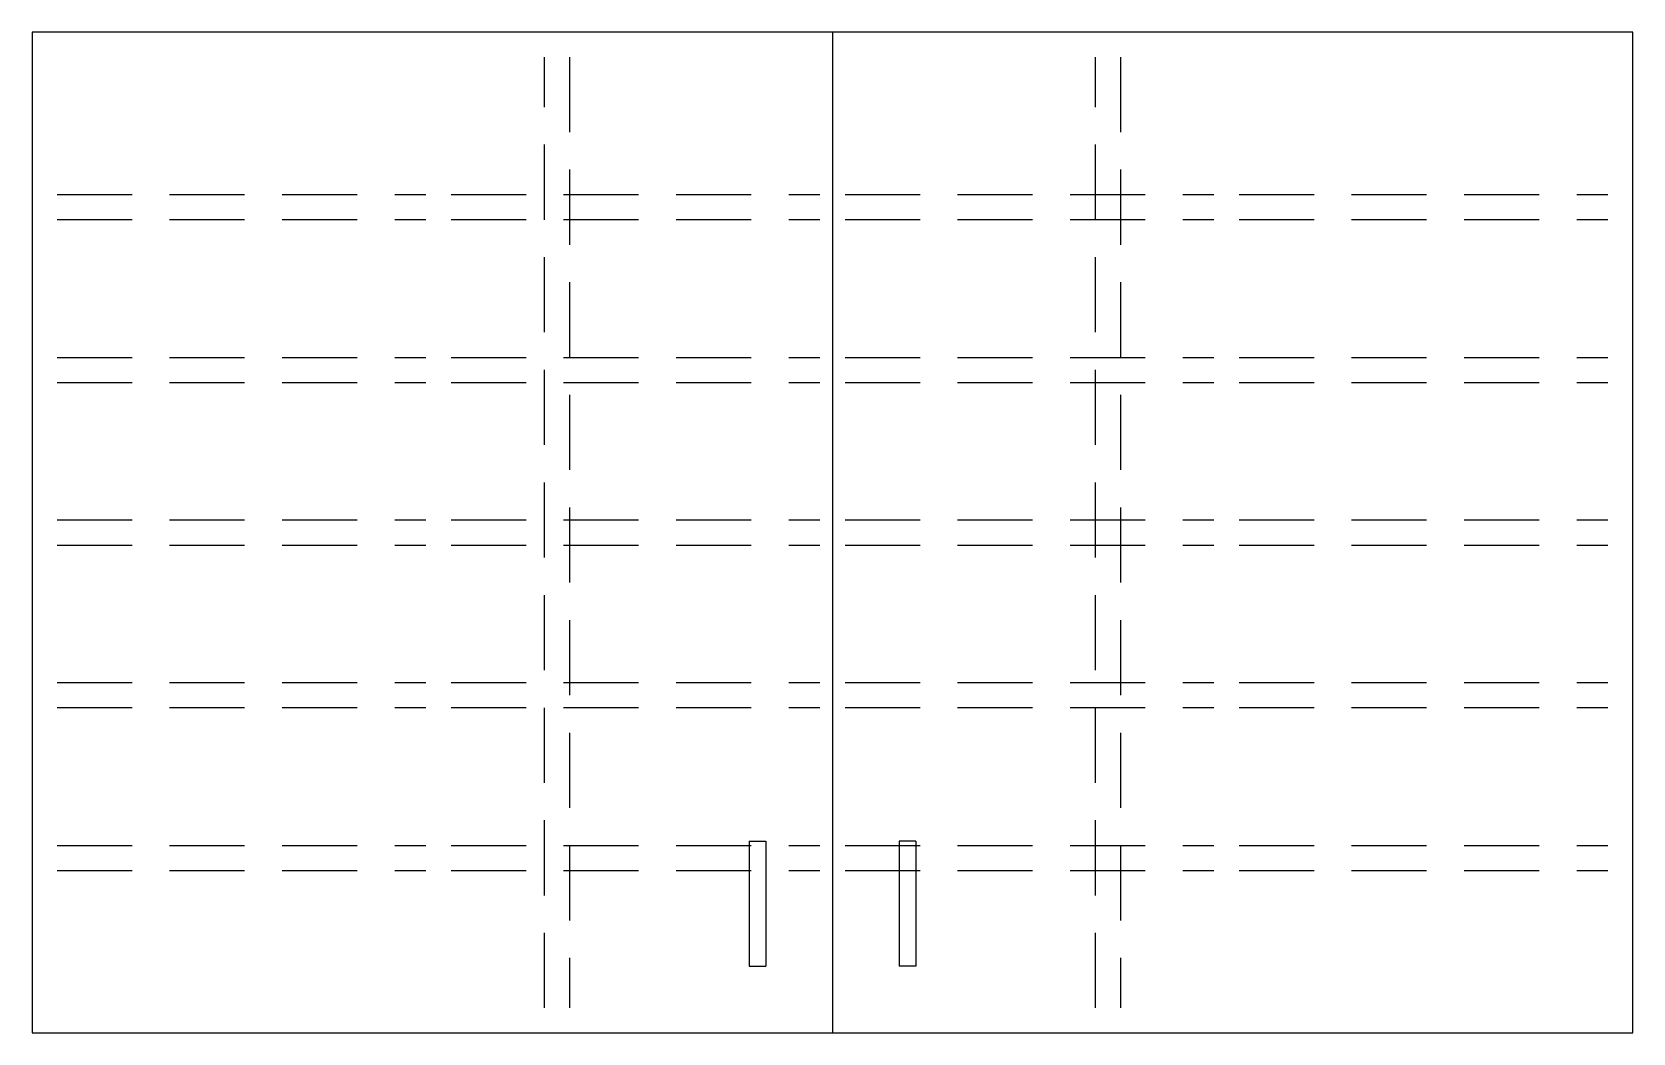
# Model space of a CAD drawing. Header units: inches. Extents: x -19.8 to 28.3, y -9.5 to 20.5.
import ezdxf

# ---------------------------------------------------------------- set-up
doc = ezdxf.new("R2010")
doc.units = ezdxf.units.IN
doc.header["$MEASUREMENT"] = 0
for name, pattern in [('AI-Linetype-1', [3.375845, 2.250563, -1.125282]), ('AI-Linetype-10', [3.375845, 2.250563, -1.125282]), ('AI-Linetype-11', [3.375845, 2.250563, -1.125282]), ('AI-Linetype-12', [3.375845, 2.250563, -1.125282]), ('AI-Linetype-13', [3.375845, 2.250563, -1.125282]), ('AI-Linetype-14', [3.375845, 2.250563, -1.125282]), ('AI-Linetype-15', [3.375845, 2.250563, -1.125282]), ('AI-Linetype-16', [3.375845, 2.250563, -1.125282]), ('AI-Linetype-17', [3.375845, 2.250563, -1.125282]), ('AI-Linetype-18', [3.375845, 2.250563, -1.125282]), ('AI-Linetype-19', [3.375845, 2.250563, -1.125282]), ('AI-Linetype-2', [3.375845, 2.250563, -1.125282]), ('AI-Linetype-20', [3.375845, 2.250563, -1.125282]), ('AI-Linetype-21', [3.375845, 2.250563, -1.125282]), ('AI-Linetype-22', [3.375845, 2.250563, -1.125282]), ('AI-Linetype-23', [3.375845, 2.250563, -1.125282]), ('AI-Linetype-24', [3.375845, 2.250563, -1.125282]), ('AI-Linetype-25', [3.375845, 2.250563, -1.125282]), ('AI-Linetype-26', [3.375845, 2.250563, -1.125282]), ('AI-Linetype-27', [3.375845, 2.250563, -1.125282]), ('AI-Linetype-28', [3.375845, 2.250563, -1.125282]), ('AI-Linetype-29', [3.375845, 2.250563, -1.125282]), ('AI-Linetype-3', [3.375845, 2.250563, -1.125282]), ('AI-Linetype-30', [3.375845, 2.250563, -1.125282]), ('AI-Linetype-31', [3.375845, 2.250563, -1.125282]), ('AI-Linetype-32', [3.375845, 2.250563, -1.125282]), ('AI-Linetype-33', [3.375845, 2.250563, -1.125282]), ('AI-Linetype-34', [3.375845, 2.250563, -1.125282]), ('AI-Linetype-35', [3.375845, 2.250563, -1.125282]), ('AI-Linetype-36', [3.375845, 2.250563, -1.125282]), ('AI-Linetype-37', [3.375845, 2.250563, -1.125282]), ('AI-Linetype-38', [3.375845, 2.250563, -1.125282]), ('AI-Linetype-39', [3.375845, 2.250563, -1.125282]), ('AI-Linetype-4', [3.375845, 2.250563, -1.125282]), ('AI-Linetype-40', [3.375845, 2.250563, -1.125282]), ('AI-Linetype-41', [3.375845, 2.250563, -1.125282]), ('AI-Linetype-42', [3.375845, 2.250563, -1.125282]), ('AI-Linetype-43', [3.375845, 2.250563, -1.125282]), ('AI-Linetype-44', [3.375845, 2.250563, -1.125282]), ('AI-Linetype-5', [3.375845, 2.250563, -1.125282]), ('AI-Linetype-6', [3.375845, 2.250563, -1.125282]), ('AI-Linetype-7', [3.375845, 2.250563, -1.125282]), ('AI-Linetype-8', [3.375845, 2.250563, -1.125282]), ('AI-Linetype-9', [3.375845, 2.250563, -1.125282])]:
    doc.linetypes.add(name, pattern=pattern)
doc.layers.add('Layer 1', color=7, linetype='Continuous')

# ---------------------------------------------------------------- blocks, each defined once
blk = doc.blocks.new('block 2')
at = {"layer": 'Layer 1', "color": 7, "lineweight": 25, "true_color": 0xffffff}
blk.add_lwpolyline([(-19.756, -9.504), (28.256, -9.504)], dxfattribs=at)
blk = doc.blocks.new('block 3')
at = {"layer": 'Layer 1', "color": 7, "lineweight": 25, "true_color": 0xffffff}
blk.add_lwpolyline([(28.256, -9.504), (28.256, 20.504)], dxfattribs=at)
blk = doc.blocks.new('block 4')
at = {"layer": 'Layer 1', "color": 7, "lineweight": 25, "true_color": 0xffffff}
blk.add_lwpolyline([(28.256, 20.504), (-19.756, 20.504)], dxfattribs=at)
blk = doc.blocks.new('block 5')
at = {"layer": 'Layer 1', "color": 7, "lineweight": 25, "true_color": 0xffffff}
blk.add_lwpolyline([(-19.756, 20.504), (-19.756, -9.504)], dxfattribs=at)
blk = doc.blocks.new('block 6')
at = {"layer": 'Layer 1', "color": 7, "lineweight": 25, "true_color": 0xffffff}
blk.add_lwpolyline([(4.25, 20.504), (4.25, -9.504)], dxfattribs=at)
blk = doc.blocks.new('block 7')
at = {"layer": 'Layer 1', "color": 7, "lineweight": 25, "true_color": 0xffffff}
blk.add_lwpolyline([(1.749, -3.752), (1.749, -7.503)], dxfattribs=at)
blk = doc.blocks.new('block 8')
at = {"layer": 'Layer 1', "color": 7, "lineweight": 25, "true_color": 0xffffff}
blk.add_lwpolyline([(2.249, -3.752), (2.249, -7.503)], dxfattribs=at)
blk = doc.blocks.new('block 9')
at = {"layer": 'Layer 1', "color": 7, "lineweight": 25, "true_color": 0xffffff}
blk.add_lwpolyline([(1.749, -7.503), (2.249, -7.503)], dxfattribs=at)
blk = doc.blocks.new('block 10')
at = {"layer": 'Layer 1', "color": 7, "lineweight": 25, "true_color": 0xffffff}
blk.add_lwpolyline([(1.749, -3.752), (2.249, -3.752)], dxfattribs=at)
blk = doc.blocks.new('block 11')
at = {"layer": 'Layer 1', "color": 7, "lineweight": 25, "true_color": 0xffffff}
blk.add_lwpolyline([(6.251, -3.752), (6.251, -7.503)], dxfattribs=at)
blk = doc.blocks.new('block 12')
at = {"layer": 'Layer 1', "color": 7, "lineweight": 25, "true_color": 0xffffff}
blk.add_lwpolyline([(6.751, -3.752), (6.751, -7.503)], dxfattribs=at)
blk = doc.blocks.new('block 13')
at = {"layer": 'Layer 1', "color": 7, "lineweight": 25, "true_color": 0xffffff}
blk.add_lwpolyline([(6.751, -7.503), (6.251, -7.503)], dxfattribs=at)
blk = doc.blocks.new('block 14')
at = {"layer": 'Layer 1', "color": 7, "lineweight": 25, "true_color": 0xffffff}
blk.add_lwpolyline([(6.751, -3.752), (6.251, -3.752)], dxfattribs=at)
blk = doc.blocks.new('block 15')
at = {"layer": 'Layer 1', "color": 7, "linetype": 'AI-Linetype-1', "lineweight": 25, "true_color": 0xffffff}
blk.add_lwpolyline([(-19.006, 5.125), (-7.941, 5.125)], dxfattribs=at)
blk = doc.blocks.new('block 16')
at = {"layer": 'Layer 1', "color": 7, "linetype": 'AI-Linetype-2', "lineweight": 25, "true_color": 0xffffff}
blk.add_lwpolyline([(-19.006, 5.875), (-7.941, 5.875)], dxfattribs=at)
blk = doc.blocks.new('block 17')
at = {"layer": 'Layer 1', "color": 7, "linetype": 'AI-Linetype-3', "lineweight": 25, "true_color": 0xffffff}
blk.add_lwpolyline([(4.625, 5.875), (15.69, 5.875)], dxfattribs=at)
blk = doc.blocks.new('block 18')
at = {"layer": 'Layer 1', "color": 7, "linetype": 'AI-Linetype-4', "lineweight": 25, "true_color": 0xffffff}
blk.add_lwpolyline([(4.625, 5.125), (15.69, 5.125)], dxfattribs=at)
blk = doc.blocks.new('block 19')
at = {"layer": 'Layer 1', "color": 7, "linetype": 'AI-Linetype-5', "lineweight": 25, "true_color": 0xffffff}
blk.add_lwpolyline([(-3.635, 19.754), (-3.635, -8.754)], dxfattribs=at)
blk = doc.blocks.new('block 20')
at = {"layer": 'Layer 1', "color": 7, "linetype": 'AI-Linetype-6', "lineweight": 25, "true_color": 0xffffff}
blk.add_lwpolyline([(-4.385, -8.754), (-4.385, 19.754)], dxfattribs=at)
blk = doc.blocks.new('block 21')
at = {"layer": 'Layer 1', "color": 7, "linetype": 'AI-Linetype-7', "lineweight": 25, "true_color": 0xffffff}
blk.add_lwpolyline([(12.135, -8.754), (12.135, 19.754)], dxfattribs=at)
blk = doc.blocks.new('block 22')
at = {"layer": 'Layer 1', "color": 7, "linetype": 'AI-Linetype-8', "lineweight": 25, "true_color": 0xffffff}
blk.add_lwpolyline([(12.885, 19.754), (12.885, -8.754)], dxfattribs=at)
blk = doc.blocks.new('block 23')
at = {"layer": 'Layer 1', "color": 7, "linetype": 'AI-Linetype-9', "lineweight": 25, "true_color": 0xffffff}
blk.add_lwpolyline([(16.441, 5.875), (27.506, 5.875)], dxfattribs=at)
blk = doc.blocks.new('block 24')
at = {"layer": 'Layer 1', "color": 7, "linetype": 'AI-Linetype-10', "lineweight": 25, "true_color": 0xffffff}
blk.add_lwpolyline([(16.441, 5.125), (27.506, 5.125)], dxfattribs=at)
blk = doc.blocks.new('block 25')
at = {"layer": 'Layer 1', "color": 7, "linetype": 'AI-Linetype-11', "lineweight": 25, "true_color": 0xffffff}
blk.add_lwpolyline([(-7.19, 5.875), (3.875, 5.875)], dxfattribs=at)
blk = doc.blocks.new('block 26')
at = {"layer": 'Layer 1', "color": 7, "linetype": 'AI-Linetype-12', "lineweight": 25, "true_color": 0xffffff}
blk.add_lwpolyline([(-7.19, 5.125), (3.875, 5.125)], dxfattribs=at)
blk = doc.blocks.new('block 27')
at = {"layer": 'Layer 1', "color": 7, "linetype": 'AI-Linetype-13', "lineweight": 25, "true_color": 0xffffff}
blk.add_lwpolyline([(-19.006, 9.999), (-7.941, 9.999)], dxfattribs=at)
blk = doc.blocks.new('block 28')
at = {"layer": 'Layer 1', "color": 7, "linetype": 'AI-Linetype-14', "lineweight": 25, "true_color": 0xffffff}
blk.add_lwpolyline([(-19.006, 10.749), (-7.941, 10.749)], dxfattribs=at)
blk = doc.blocks.new('block 29')
at = {"layer": 'Layer 1', "color": 7, "linetype": 'AI-Linetype-15', "lineweight": 25, "true_color": 0xffffff}
blk.add_lwpolyline([(-19.006, 15.63), (-7.941, 15.63)], dxfattribs=at)
blk = doc.blocks.new('block 30')
at = {"layer": 'Layer 1', "color": 7, "linetype": 'AI-Linetype-16', "lineweight": 25, "true_color": 0xffffff}
blk.add_lwpolyline([(-19.006, 14.88), (-7.941, 14.88)], dxfattribs=at)
blk = doc.blocks.new('block 31')
at = {"layer": 'Layer 1', "color": 7, "linetype": 'AI-Linetype-17', "lineweight": 25, "true_color": 0xffffff}
blk.add_lwpolyline([(-7.19, 9.999), (3.875, 9.999)], dxfattribs=at)
blk = doc.blocks.new('block 32')
at = {"layer": 'Layer 1', "color": 7, "linetype": 'AI-Linetype-18', "lineweight": 25, "true_color": 0xffffff}
blk.add_lwpolyline([(-7.19, 10.749), (3.875, 10.749)], dxfattribs=at)
blk = doc.blocks.new('block 33')
at = {"layer": 'Layer 1', "color": 7, "linetype": 'AI-Linetype-19', "lineweight": 25, "true_color": 0xffffff}
blk.add_lwpolyline([(-7.19, 14.88), (3.875, 14.88)], dxfattribs=at)
blk = doc.blocks.new('block 34')
at = {"layer": 'Layer 1', "color": 7, "linetype": 'AI-Linetype-20', "lineweight": 25, "true_color": 0xffffff}
blk.add_lwpolyline([(-7.19, 15.63), (3.875, 15.63)], dxfattribs=at)
blk = doc.blocks.new('block 35')
at = {"layer": 'Layer 1', "color": 7, "linetype": 'AI-Linetype-21', "lineweight": 25, "true_color": 0xffffff}
blk.add_lwpolyline([(4.625, 9.999), (15.69, 9.999)], dxfattribs=at)
blk = doc.blocks.new('block 36')
at = {"layer": 'Layer 1', "color": 7, "linetype": 'AI-Linetype-22', "lineweight": 25, "true_color": 0xffffff}
blk.add_lwpolyline([(4.625, 10.749), (15.69, 10.749)], dxfattribs=at)
blk = doc.blocks.new('block 37')
at = {"layer": 'Layer 1', "color": 7, "linetype": 'AI-Linetype-23', "lineweight": 25, "true_color": 0xffffff}
blk.add_lwpolyline([(4.625, 14.88), (15.69, 14.88)], dxfattribs=at)
blk = doc.blocks.new('block 38')
at = {"layer": 'Layer 1', "color": 7, "linetype": 'AI-Linetype-24', "lineweight": 25, "true_color": 0xffffff}
blk.add_lwpolyline([(4.625, 15.63), (15.69, 15.63)], dxfattribs=at)
blk = doc.blocks.new('block 39')
at = {"layer": 'Layer 1', "color": 7, "linetype": 'AI-Linetype-25', "lineweight": 25, "true_color": 0xffffff}
blk.add_lwpolyline([(16.441, 10.749), (27.506, 10.749)], dxfattribs=at)
blk = doc.blocks.new('block 40')
at = {"layer": 'Layer 1', "color": 7, "linetype": 'AI-Linetype-26', "lineweight": 25, "true_color": 0xffffff}
blk.add_lwpolyline([(16.441, 9.999), (27.506, 9.999)], dxfattribs=at)
blk = doc.blocks.new('block 41')
at = {"layer": 'Layer 1', "color": 7, "linetype": 'AI-Linetype-27', "lineweight": 25, "true_color": 0xffffff}
blk.add_lwpolyline([(16.441, 15.63), (27.506, 15.63)], dxfattribs=at)
blk = doc.blocks.new('block 42')
at = {"layer": 'Layer 1', "color": 7, "linetype": 'AI-Linetype-28', "lineweight": 25, "true_color": 0xffffff}
blk.add_lwpolyline([(16.441, 14.88), (27.506, 14.88)], dxfattribs=at)
blk = doc.blocks.new('block 43')
at = {"layer": 'Layer 1', "color": 7, "linetype": 'AI-Linetype-29', "lineweight": 25, "true_color": 0xffffff}
blk.add_lwpolyline([(-7.19, -4.63), (3.875, -4.63)], dxfattribs=at)
blk = doc.blocks.new('block 44')
at = {"layer": 'Layer 1', "color": 7, "linetype": 'AI-Linetype-30', "lineweight": 25, "true_color": 0xffffff}
blk.add_lwpolyline([(-7.19, -3.88), (3.875, -3.88)], dxfattribs=at)
blk = doc.blocks.new('block 45')
at = {"layer": 'Layer 1', "color": 7, "linetype": 'AI-Linetype-31', "lineweight": 25, "true_color": 0xffffff}
blk.add_lwpolyline([(-7.19, 0.251), (3.875, 0.251)], dxfattribs=at)
blk = doc.blocks.new('block 46')
at = {"layer": 'Layer 1', "color": 7, "linetype": 'AI-Linetype-32', "lineweight": 25, "true_color": 0xffffff}
blk.add_lwpolyline([(-7.19, 1.001), (3.875, 1.001)], dxfattribs=at)
blk = doc.blocks.new('block 47')
at = {"layer": 'Layer 1', "color": 7, "linetype": 'AI-Linetype-33', "lineweight": 25, "true_color": 0xffffff}
blk.add_lwpolyline([(4.625, -3.88), (15.69, -3.88)], dxfattribs=at)
blk = doc.blocks.new('block 48')
at = {"layer": 'Layer 1', "color": 7, "linetype": 'AI-Linetype-34', "lineweight": 25, "true_color": 0xffffff}
blk.add_lwpolyline([(4.625, -4.63), (15.69, -4.63)], dxfattribs=at)
blk = doc.blocks.new('block 49')
at = {"layer": 'Layer 1', "color": 7, "linetype": 'AI-Linetype-35', "lineweight": 25, "true_color": 0xffffff}
blk.add_lwpolyline([(4.625, 1.001), (15.69, 1.001)], dxfattribs=at)
blk = doc.blocks.new('block 50')
at = {"layer": 'Layer 1', "color": 7, "linetype": 'AI-Linetype-36', "lineweight": 25, "true_color": 0xffffff}
blk.add_lwpolyline([(4.625, 0.251), (15.69, 0.251)], dxfattribs=at)
blk = doc.blocks.new('block 51')
at = {"layer": 'Layer 1', "color": 7, "linetype": 'AI-Linetype-37', "lineweight": 25, "true_color": 0xffffff}
blk.add_lwpolyline([(16.441, 0.251), (27.506, 0.251)], dxfattribs=at)
blk = doc.blocks.new('block 52')
at = {"layer": 'Layer 1', "color": 7, "linetype": 'AI-Linetype-38', "lineweight": 25, "true_color": 0xffffff}
blk.add_lwpolyline([(16.441, 1.001), (27.506, 1.001)], dxfattribs=at)
blk = doc.blocks.new('block 53')
at = {"layer": 'Layer 1', "color": 7, "linetype": 'AI-Linetype-39', "lineweight": 25, "true_color": 0xffffff}
blk.add_lwpolyline([(16.441, -4.63), (27.506, -4.63)], dxfattribs=at)
blk = doc.blocks.new('block 54')
at = {"layer": 'Layer 1', "color": 7, "linetype": 'AI-Linetype-40', "lineweight": 25, "true_color": 0xffffff}
blk.add_lwpolyline([(16.441, -3.88), (27.506, -3.88)], dxfattribs=at)
blk = doc.blocks.new('block 55')
at = {"layer": 'Layer 1', "color": 7, "linetype": 'AI-Linetype-41', "lineweight": 25, "true_color": 0xffffff}
blk.add_lwpolyline([(-19.006, -4.63), (-7.941, -4.63)], dxfattribs=at)
blk = doc.blocks.new('block 56')
at = {"layer": 'Layer 1', "color": 7, "linetype": 'AI-Linetype-42', "lineweight": 25, "true_color": 0xffffff}
blk.add_lwpolyline([(-19.006, 1.001), (-7.941, 1.001)], dxfattribs=at)
blk = doc.blocks.new('block 57')
at = {"layer": 'Layer 1', "color": 7, "linetype": 'AI-Linetype-43', "lineweight": 25, "true_color": 0xffffff}
blk.add_lwpolyline([(-19.006, 0.251), (-7.941, 0.251)], dxfattribs=at)
blk = doc.blocks.new('block 58')
at = {"layer": 'Layer 1', "color": 7, "linetype": 'AI-Linetype-44', "lineweight": 25, "true_color": 0xffffff}
blk.add_lwpolyline([(-19.006, -3.88), (-7.941, -3.88)], dxfattribs=at)

msp = doc.modelspace()

# ---------------------------------------------------------------- block references
at = {"layer": 'Layer 1'}
for name in ['block 4', 'block 5', 'block 6', 'block 3', 'block 20', 'block 19', 'block 21', 'block 22', 'block 29', 'block 34', 'block 38', 'block 41', 'block 30', 'block 33', 'block 37', 'block 42', 'block 28', 'block 32', 'block 36', 'block 39', 'block 27', 'block 31', 'block 35', 'block 40', 'block 16', 'block 25', 'block 17', 'block 23', 'block 15', 'block 26', 'block 18', 'block 24', 'block 56', 'block 46', 'block 49', 'block 52', 'block 57', 'block 45', 'block 50', 'block 51', 'block 7', 'block 10', 'block 8', 'block 11', 'block 14', 'block 12', 'block 58', 'block 44', 'block 47', 'block 54', 'block 55', 'block 43', 'block 48', 'block 53', 'block 9', 'block 13', 'block 2']:
    msp.add_blockref(name, (0, 0), dxfattribs=at)

doc.saveas('drawing.dxf')
